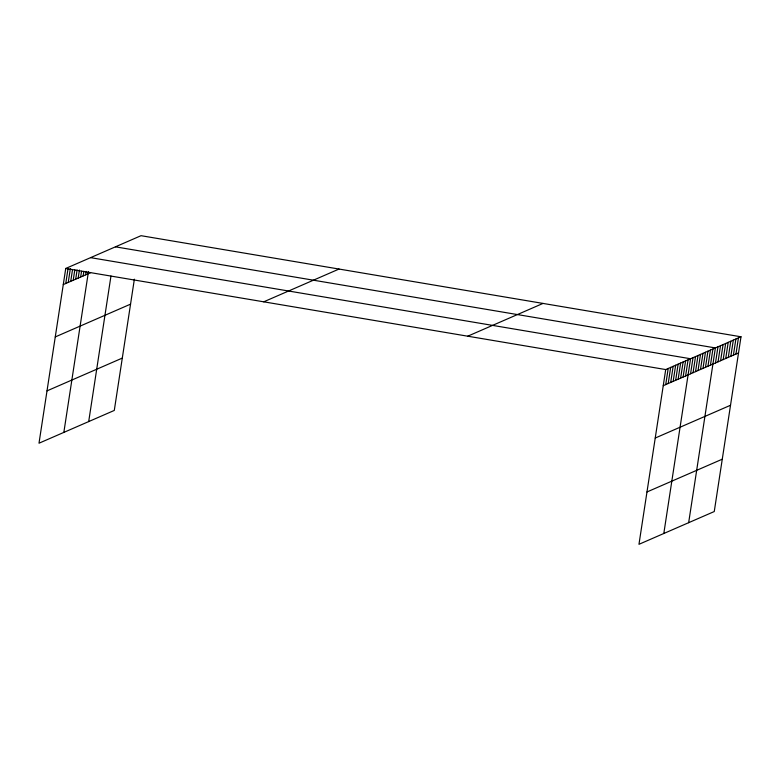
<?xml version="1.0" encoding="UTF-8"?>
<svg xmlns="http://www.w3.org/2000/svg" width="780" height="780" viewBox="0 0 780 780"><rect width="100%" height="100%" fill="white"/><g stroke="black" fill="none" stroke-linecap="round" stroke-linejoin="round"><path stroke-width="1.17" d="M741 336.784L665.71 369.564L638.966 544.313L714.256 511.543L741 336.784L141.034 235.687L65.744 268.456L39 443.215L114.289 410.436L134.374 279.172M65.754 283.501L68.045 268.525M68.24 282.418L70.356 268.603M70.727 281.336L72.491 269.822M73.213 280.254L74.802 269.89M75.699 279.172L77.103 269.958M78.185 278.09L79.414 270.026M80.662 277.007L81.549 271.255M83.148 275.925L83.86 271.323M85.634 274.843L86.161 271.391M63.843 432.393L88.471 271.459M88.696 421.58L110.965 276.032M665.72 384.608L668.197 368.482M668.207 383.526L670.673 367.399M670.693 382.444L673.159 366.317M673.179 381.361L675.646 365.235M675.665 380.279L678.132 364.153M678.151 379.197L680.618 363.07M680.638 378.115L683.105 361.988M683.114 377.032L685.581 360.916M685.6 375.95L688.067 359.834M663.809 533.5L690.553 358.751L90.587 257.644M690.573 373.786L693.04 357.669M693.059 372.703L695.526 356.587M695.545 371.621L698.012 355.505M698.022 370.539L700.489 354.422M700.508 369.466L702.975 353.34M702.995 368.384L705.461 352.258M705.481 367.302L707.947 351.175M707.967 366.22L710.434 350.093M710.453 365.137L712.92 349.011M688.662 522.688L715.396 347.929L115.43 246.831M715.494 362.944L717.961 346.817M718.048 361.822L720.525 345.706M720.613 360.711L723.079 344.584M723.177 359.599L725.644 343.473M725.731 358.478L728.198 342.361M728.296 357.367L730.762 341.24M730.85 356.255L733.317 340.129M733.414 355.134L735.881 339.017M735.969 354.023L738.436 337.906M63.278 284.583L90.607 272.688M55.263 336.931L130.553 304.151M47.014 390.868L122.304 358.088M263.728 301.821L339.027 269.051M467.717 336.2L543.007 303.42M663.244 385.69L738.533 352.911M655.229 438.038L730.519 405.259M646.981 491.965L722.27 459.196M65.744 268.456L665.71 369.564"/></g></svg>
